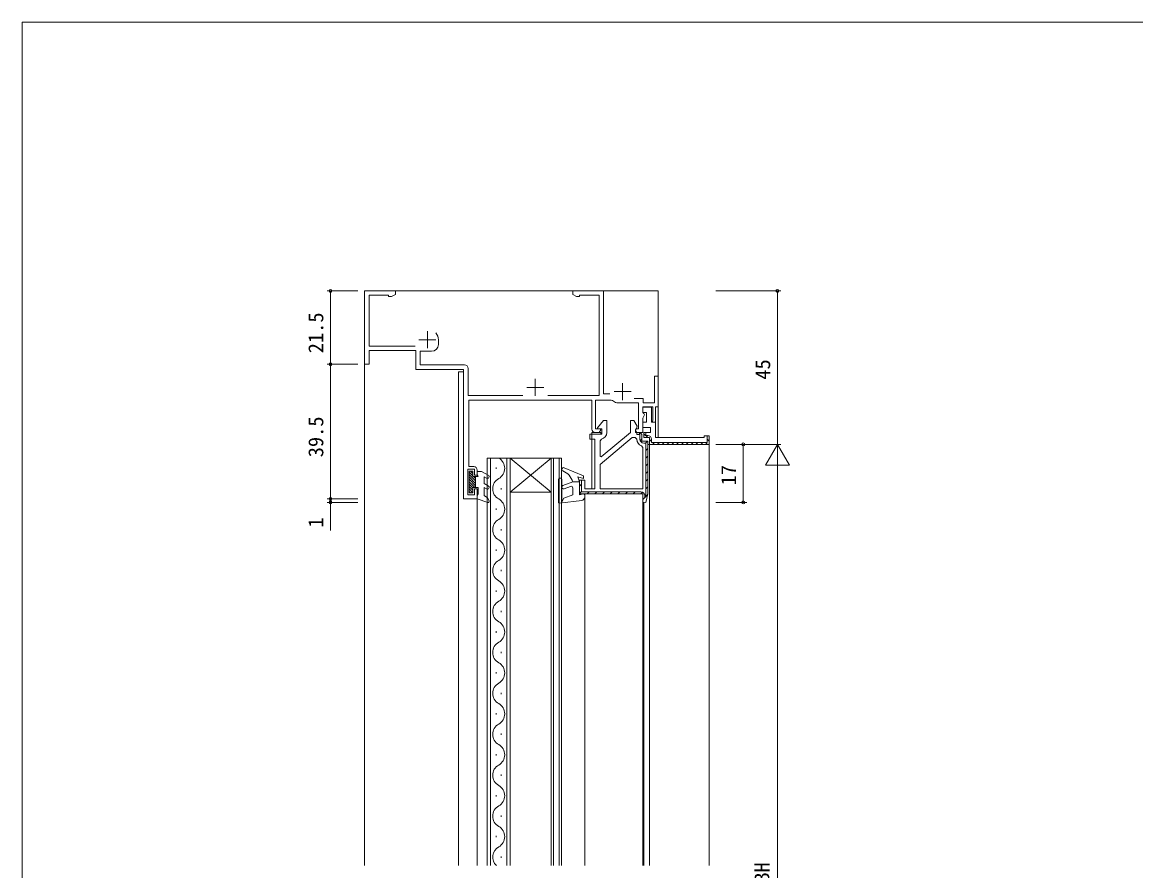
# Model space of a CAD drawing. Units: millimetres on the paper. Extents: x -397 to 397, y -282 to 282.
# Drawn here: x -393.9 to -67.5, y 30.5 to 279.3 of the extents above; entities that cross this region are included whole.
import ezdxf
from ezdxf.enums import TextEntityAlignment as Align

# ---------------------------------------------------------------- set-up
doc = ezdxf.new("R2010")
doc.units = ezdxf.units.MM
for name, color, linetype, lineweight in [('0-1_USER1', 2, 'Continuous', 9), ('0-2_YKK_ZWAK', 4, 'Continuous', 9), ('0-3_YKK_11', 7, 'Continuous', 9), ('0-4_YKK_12', 6, 'Continuous', 9), ('0-6_YKK_D', 7, 'Continuous', 9)]:
    doc.layers.add(name, color=color, linetype=linetype, lineweight=lineweight)
doc.styles.add('ＭＳ ゴシック', font='')
doc.styles.get('ＭＳ ゴシック').set_extended_font_data('MS Gothic')

msp = doc.modelspace()

# ---------------------------------------------------------------- linework, layer by layer
at = {"layer": '0-1_USER1'}
for p, q in [((-293.538, 200.518), (-207.538, 200.518)), ((-293.538, 200.518), (-293.538, 32.02)), ((-207.538, 200.518), (-207.538, 157.518)), ((-264.538, 176.818), (-266.038, 176.818)), ((-264.538, 176.818), (-266.038, 176.818)), ((-266.038, 176.818), (-266.038, 32.02)), ((-264.538, 139.518), (-264.538, 176.818)), ((-210.038, 155.518), (-210.038, 32.02)), ((-257.638, 151.518), (-250.838, 151.518)), ((-257.638, 32.02), (-257.638, 151.518)), ((-256.638, 151.518), (-256.638, 32.02)), ((-251.838, 32.02), (-251.838, 151.518)), ((-238.838, 151.518), (-250.838, 151.518)), ((-238.838, 151.518), (-250.838, 141.518)), ((-250.838, 151.518), (-238.838, 141.518)), ((-250.838, 151.518), (-250.838, 32.02)), ((-238.838, 151.518), (-235.838, 151.518)), ((-238.838, 32.02), (-238.838, 151.518)), ((-238.138, 151.518), (-238.138, 32.02)), ((-236.538, 32.02), (-236.538, 151.518)), ((-235.838, 151.518), (-235.838, 32.02)), ((-254.998, 148.718), (-254.998, 148.318)), ((-253.478, 142.718), (-253.478, 142.318)), ((-238.838, 141.518), (-250.838, 141.518)), ((-229.037, 141.018), (-212.038, 141.018)), ((-229.037, 140.715), (-229.037, 32.02)), ((-212.038, 32.02), (-212.038, 141.018)), ((-260.538, 139.518), (-264.538, 139.518)), ((-260.538, 32.02), (-260.538, 139.518)), ((-211.738, 32.02), (-211.738, 138.56)), ((-254.998, 136.718), (-254.998, 136.318)), ((-253.478, 130.718), (-253.478, 130.318)), ((-254.998, 124.718), (-254.998, 124.318)), ((-253.478, 118.718), (-253.478, 118.318)), ((-254.998, 112.718), (-254.998, 112.318)), ((-253.478, 106.718), (-253.478, 106.318)), ((-254.998, 100.718), (-254.998, 100.318)), ((-253.478, 94.718), (-253.478, 94.318)), ((-254.998, 88.718), (-254.998, 88.318)), ((-253.478, 82.718), (-253.478, 82.318)), ((-254.998, 76.718), (-254.998, 76.318)), ((-253.478, 70.718), (-253.478, 70.318)), ((-254.998, 64.718), (-254.998, 64.318)), ((-253.478, 58.718), (-253.478, 58.318)), ((-254.998, 52.718), (-254.998, 52.318)), ((-253.478, 46.718), (-253.478, 46.318)), ((-254.998, 40.718), (-254.998, 40.318)), ((-253.478, 34.718), (-253.478, 34.318))]:
    msp.add_line(p, q, dxfattribs=at)
for points in [[(-224.338, 158.56), (-224.338, 159.018), (-226.938, 159.018), (-226.938, 142.518)], [(-210.538, 155.518), (-192.538, 155.518), (-192.538, 32.02)]]:
    msp.add_lwpolyline(points, dxfattribs=at)
for centre, start, end in [((-255.914, 148.518), 299.20254, 60.79746), ((-252.561, 142.518), 119.20254, 240.79746), ((-255.914, 136.518), 299.20254, 60.79746), ((-252.561, 130.518), 119.20254, 240.79746), ((-255.914, 124.518), 299.20254, 60.79746), ((-252.561, 118.518), 119.20254, 240.79746), ((-255.914, 112.518), 299.20254, 60.79746), ((-252.561, 106.518), 119.20254, 240.79746), ((-255.914, 100.518), 299.20254, 60.79746), ((-252.561, 94.518), 119.20254, 240.79746), ((-255.914, 88.518), 299.20254, 60.79746), ((-252.561, 82.518), 119.20254, 240.79746), ((-255.914, 76.518), 299.20254, 60.79746), ((-252.561, 70.518), 119.20254, 240.79746), ((-255.914, 64.518), 299.20254, 60.79746), ((-252.561, 58.518), 119.20254, 240.79746), ((-255.914, 52.518), 299.20254, 60.79746), ((-252.561, 46.518), 119.20254, 240.79746), ((-255.914, 40.518), 299.20254, 60.79746), ((-252.561, 34.518), 119.20254, 226.62982)]:
    msp.add_arc(centre, 3.437, start, end, dxfattribs=at)
at = {"layer": '0-2_YKK_ZWAK'}
for p, q in [((-262.938, 147.718), (-261.838, 147.718)), ((-262.938, 141.318), (-262.938, 147.718)), ((-262.938, 147.404), (-261.838, 146.304)), ((-262.545, 147.718), (-261.838, 147.011)), ((-261.838, 146.118), (-261.838, 147.718)), ((-260.538, 146.638), (-260.538, 147.618)), ((-260.538, 147.618), (-259.238, 147.618)), ((-257.288, 146.493), (-259.238, 147.618)), ((-229.337, 146.315), (-235.046, 148.677)), ((-262.938, 146.697), (-261.038, 144.797)), ((-262.938, 145.99), (-261.038, 144.09)), ((-262.938, 145.283), (-261.038, 143.383)), ((-262.938, 144.576), (-261.28, 142.918)), ((-262.938, 143.869), (-261.838, 142.769)), ((-261.838, 146.118), (-260.238, 146.118)), ((-261.652, 146.118), (-261.038, 145.504)), ((-261.038, 142.918), (-261.038, 146.118)), ((-260.538, 146.638), (-260.238, 146.118)), ((-258.538, 146.06), (-257.788, 145.627)), ((-258.538, 144.073), (-258.538, 146.06)), ((-257.288, 143.351), (-258.538, 144.073)), ((-236.737, 145.315), (-236.737, 138.615)), ((-236.037, 145.615), (-236.437, 145.615)), ((-235.737, 138.7), (-235.737, 145.315)), ((-232.537, 144.515), (-235.408, 143.47)), ((-232.537, 144.515), (-230.537, 144.515)), ((-229.337, 145.515), (-231.037, 146.015)), ((-230.537, 144.515), (-231.037, 146.015)), ((-230.537, 140.715), (-230.537, 144.515)), ((-229.337, 146.315), (-229.337, 145.515)), ((-262.938, 143.162), (-261.838, 142.062)), ((-262.938, 142.454), (-261.838, 141.354)), ((-262.938, 141.747), (-262.509, 141.318)), ((-261.838, 141.318), (-262.938, 141.318)), ((-261.838, 141.318), (-261.838, 142.918)), ((-261.838, 142.918), (-260.238, 142.918)), ((-260.538, 140.518), (-260.238, 141.038)), ((-260.538, 139.518), (-260.538, 140.518)), ((-260.238, 141.038), (-260.238, 142.918)), ((-258.538, 142.918), (-257.788, 142.485)), ((-258.538, 140.519), (-258.538, 142.918)), ((-258.538, 140.519), (-257.569, 139.819)), ((-235.116, 139.776), (-232.537, 140.715)), ((-235.066, 142.53), (-233.208, 143.206)), ((-232.537, 140.715), (-232.537, 142.737)), ((-230.537, 140.715), (-229.412, 141.005)), ((-229.037, 140.1), (-229.037, 140.715)), ((-260.538, 139.518), (-257.428, 138.533)), ((-257.078, 138.969), (-257.569, 139.819)), ((-236.401, 138.317), (-229.916, 139.108)), ((-235.737, 138.7), (-235.116, 139.776))]:
    msp.add_line(p, q, dxfattribs=at)
for centre, radius, start, end in [((-235.237, 148.215), 0.5, 67.52282, 247.49174), ((-237.343, 143.134), 5, 16.03395, 67.49174), ((-257.538, 146.06), 0.5, 240.00001, 60.00001), ((-236.437, 145.315), 0.3, 90, 180), ((-236.037, 145.315), 0.3, 0, 90), ((-257.538, 142.918), 0.5, 240.00001, 60.00001), ((-235.237, 143), 0.5, 110, 290), ((-233.037, 142.737), 0.5, 0, 110), ((-229.337, 140.715), 0.3, 0, 104.47751), ((-257.338, 138.819), 0.3, 252.41011, 30.00424), ((-236.437, 138.615), 0.3, 180, 276.9513), ((-230.037, 140.1), 1, 276.9513, 0)]:
    msp.add_arc(centre, radius, start, end, dxfattribs=at)
at = {"layer": '0-3_YKK_11'}
for p, q in [((-277.638, 186.218), (-272.638, 186.218)), ((-275.138, 188.718), (-275.138, 183.718)), ((-271.938, 186.218), (-271.938, 184.818)), ((-243.538, 174.718), (-243.538, 169.718)), ((-217.938, 173.518), (-217.938, 168.518)), ((-246.038, 172.218), (-241.038, 172.218)), ((-220.438, 171.018), (-215.438, 171.018)), ((-220.331, 168.011), (-220.545, 168.226)), ((-215.092, 157.518), (-224.538, 149.592)), ((-213.738, 159.029), (-213.638, 159.018)), ((-213.19, 158.416), (-212.727, 158.878)), ((-212.757, 156.604), (-212.238, 157.123)), ((-211.713, 158.672), (-210.56, 157.518)), ((-210.038, 156.996), (-209.438, 156.396)), ((-193.138, 157.067), (-192.538, 156.467)), ((-211.197, 155.918), (-210.715, 156.401)), ((-211.138, 153.733), (-210.538, 154.333)), ((-210.538, 141.078), (-210.538, 156.018)), ((-210.038, 155.518), (-192.538, 155.518)), ((-210.038, 155.518), (-192.538, 155.518)), ((-209.16, 156.118), (-208.56, 155.518)), ((-207.746, 156.118), (-207.146, 155.518)), ((-206.332, 156.118), (-205.732, 155.518)), ((-204.917, 156.118), (-204.317, 155.518)), ((-203.503, 156.118), (-202.903, 155.518)), ((-202.089, 156.118), (-201.489, 155.518)), ((-200.675, 156.118), (-200.075, 155.518)), ((-199.26, 156.118), (-198.66, 155.518)), ((-197.846, 156.118), (-197.246, 155.518)), ((-196.432, 156.118), (-195.832, 155.518)), ((-195.018, 156.118), (-194.418, 155.518)), ((-193.604, 156.118), (-193.005, 155.52)), ((-211.138, 151.488), (-210.538, 152.088)), ((-211.138, 149.243), (-210.538, 149.843)), ((-211.138, 146.998), (-210.538, 147.598)), ((-230.538, 143.313), (-229.938, 143.913)), ((-211.138, 144.753), (-210.538, 145.353)), ((-230.415, 141.191), (-229.938, 141.668)), ((-228.342, 141.018), (-227.742, 141.618)), ((-226.097, 141.018), (-225.497, 141.618)), ((-223.852, 141.018), (-223.252, 141.618)), ((-221.607, 141.018), (-221.007, 141.618)), ((-219.362, 141.018), (-218.762, 141.618)), ((-217.117, 141.018), (-216.517, 141.618)), ((-214.872, 141.018), (-214.272, 141.618)), ((-212.627, 141.018), (-212.112, 141.533)), ((-211.403, 139.997), (-210.588, 140.812)), ((-211.138, 142.508), (-210.538, 143.108)), ((-212.038, 139.362), (-211.438, 139.962))]:
    msp.add_line(p, q, dxfattribs=at)
for points in [[(-260.538, 148.018), (-260.538, 146.518), (-261.338, 146.518), (-261.338, 148.218), (-263.338, 148.218), (-263.338, 140.718), (-261.338, 140.718), (-261.338, 142.518), (-260.538, 142.518), (-260.538, 139.518), (-264.538, 139.518), (-264.538, 177.518), (-278.538, 177.518), (-278.538, 183.018), (-292.238, 183.018), (-292.238, 179.018), (-293.538, 179.018), (-293.538, 200.518), (-284.538, 200.518), (-284.538, 199.518), (-285.629, 198.888), (-286.538, 198.888), (-286.538, 199.318), (-292.238, 199.318), (-292.238, 184.318), (-278.708, 184.318)], [(-239.872, 169.818), (-224.838, 169.818), (-224.838, 199.318), (-230.538, 199.318), (-230.538, 198.888), (-231.446, 198.888), (-232.538, 199.518), (-232.538, 200.518), (-223.538, 200.518), (-223.538, 170.318), (-221.638, 170.318)], [(-273.938, 182.818), (-277.238, 182.818), (-277.238, 178.818), (-264.238, 178.818)], [(-263.238, 177.818), (-263.238, 169.818), (-247.204, 169.818)], [(-214.555, 169.018), (-211.938, 169.018), (-211.938, 167.718), (-208.538, 167.718), (-208.538, 175.518), (-207.538, 175.518), (-207.538, 166.518), (-208.238, 166.518), (-208.238, 162.018), (-209.038, 162.018), (-209.158, 162.378), (-209.038, 162.618), (-209.038, 166.518), (-212.038, 166.518), (-212.038, 164.918), (-211.738, 164.618), (-211.478, 164.168), (-212.038, 163.199), (-212.038, 159.018), (-213.722, 159.018), (-214.161, 159.778), (-213.964, 160.118), (-213.238, 160.118), (-213.238, 167.718), (-219.623, 167.718)], [(-226.938, 160.018), (-226.938, 168.518), (-263.038, 168.518), (-263.038, 149.018), (-261.538, 149.018)], [(-221.252, 168.518), (-225.838, 168.518), (-225.838, 160.118), (-224.511, 160.118), (-224.314, 159.778), (-224.753, 159.018), (-225.938, 159.018)], [(-192.538, 155.518), (-192.538, 158.018), (-194.038, 158.018), (-194.038, 157.518), (-208.238, 157.518), (-208.238, 162.018), (-209.438, 162.018), (-209.438, 166.418), (-212.038, 166.418), (-212.038, 164.918), (-210.938, 164.918), (-210.938, 162.018), (-212.038, 162.018), (-212.038, 160.518), (-209.738, 160.518), (-209.738, 159.018), (-211.738, 159.018), (-211.738, 157.518), (-210.038, 157.518), (-210.038, 155.518)], [(-222.538, 159.018), (-222.538, 162.518), (-223.538, 162.518), (-225.259, 160.362), (-225.141, 160.118), (-224.038, 160.118), (-224.038, 158.518), (-227.538, 158.518), (-227.538, 157.018), (-226.038, 157.018), (-226.038, 142.518), (-229.038, 142.518), (-229.038, 145.018), (-229.938, 145.018), (-230.538, 145.018), (-230.538, 141.018)], [(-213.238, 159.018), (-214.138, 159.018), (-214.138, 159.752), (-213.888, 160.185), (-213.702, 160.865), (-214.638, 162.518), (-215.638, 162.518), (-215.638, 159.018), (-224.191, 151.841), (-224.538, 152.003), (-224.538, 156.569), (-224.138, 157.059)], [(-230.538, 141.018), (-212.038, 141.018), (-212.038, 138.575), (-211.156, 138.469), (-210.538, 141.018), (-210.538, 141.111), (-210.538, 156.518), (-212.238, 156.518), (-212.238, 158.018)], [(-215.092, 157.518), (-224.538, 149.592), (-224.538, 142.518), (-212.038, 142.518), (-212.038, 154.65), (-212.378, 155.124)], [(-213.738, 157.018), (-214.238, 157.518), (-215.092, 157.518)], [(-213.738, 159.029), (-213.738, 158.418), (-212.838, 158.418), (-212.838, 157.018)], [(-210.538, 158.118), (-211.138, 158.118), (-211.138, 159.018), (-211.738, 159.018), (-211.738, 157.518), (-210.038, 157.518), (-210.038, 155.518)], [(-192.538, 155.518), (-192.538, 158.018), (-193.138, 158.018), (-193.138, 156.118), (-209.438, 156.118), (-209.438, 157.018)], [(-211.738, 155.918), (-211.138, 155.918), (-211.138, 141.111), (-211.138, 141.09), (-211.438, 139.854), (-211.438, 140.518)], [(-212.538, 141.618), (-229.938, 141.618), (-229.938, 145.018)]]:
    msp.add_lwpolyline(points, dxfattribs=at)
for centre, radius, start, end in [((-275.138, 186.218), 3.2, 0.00001, 38.36652), ((-273.938, 184.818), 2, 270.00001, 359.99999), ((-264.238, 177.818), 1, 0.00001, 89.99999), ((-221.252, 167.518), 1, 45.00003, 90.00002), ((-219.623, 168.718), 1, 225.00003, 270.00002), ((-225.938, 160.018), 1, 180.00001, 269.99999), ((-224.538, 159.018), 2, 281.53697, 359.99999), ((-211.738, 157.018), 2, 180, 251.33708), ((-213.238, 158.018), 1, 66.4218, 89.99999), ((-213.238, 158.018), 1, 0.00001, 89.99999), ((-213.238, 158.018), 1, 0.00002, 66.42181), ((-211.738, 157.018), 1.1, 180.00001, 269.99999), ((-210.538, 157.018), 1.1, 0, 90), ((-261.538, 148.018), 1, 0.00001, 89.99999), ((-212.538, 140.518), 1.1, 0.00001, 89.99999)]:
    msp.add_arc(centre, radius, start, end, dxfattribs=at)
at = {"layer": '0-4_YKK_12'}
for p, q in [((-295.538, 200.518), (-304.538, 200.518)), ((-303.538, 200.518), (-303.538, 179.018)), ((-190.638, 200.518), (-171.54, 200.518)), ((-172.54, 155.518), (-172.54, 200.518)), ((-295.538, 179.018), (-304.538, 179.018)), ((-295.538, 179.018), (-304.538, 179.018)), ((-303.538, 179.018), (-303.538, 139.518)), ((-190.638, 155.518), (-181.538, 155.518)), ((-190.638, 155.518), (-171.54, 155.518)), ((-190.638, 155.518), (-171.54, 155.518)), ((-182.538, 155.518), (-182.538, 138.518)), ((-172.54, 155.518), (-176.04, 149.456)), ((-172.54, 155.518), (-169.04, 149.456)), ((-172.54, 155.518), (-172.54, 143.394)), ((-176.04, 149.456), (-169.04, 149.456)), ((-172.54, -87.482), (-172.54, 148.518)), ((-303.538, 139.518), (-303.538, 141.218)), ((-295.538, 139.518), (-304.538, 139.518)), ((-295.538, 139.518), (-304.538, 139.518)), ((-295.538, 138.518), (-304.538, 138.518)), ((-303.538, 139.518), (-303.538, 138.518)), ((-303.538, 138.518), (-303.538, 130.318)), ((-190.638, 138.518), (-181.538, 138.518))]:
    msp.add_line(p, q, dxfattribs=at)
for centre in [(-303.538, 200.518), (-172.54, 200.518), (-303.538, 179.018), (-303.538, 179.018), (-182.538, 155.518), (-303.538, 139.518), (-303.538, 139.518), (-303.538, 138.518), (-182.538, 138.518)]:
    msp.add_circle(centre, 0.425, dxfattribs=at)
at = {"layer": '0-6_YKK_D'}
for p in [(376.092, 279.3), (-393.908, -245.7)]:
    msp.add_line(p, (-393.908, 279.3), dxfattribs=at)

# ---------------------------------------------------------------- texts
at = {"layer": '0-4_YKK_12', "style": 'ＭＳ ゴシック'}
for s, p in [('21.5', (-304.338, 182.248)), ('45', (-173.34, 174.498)), ('39.5', (-304.338, 151.748)), ('17', (-183.338, 143.498)), ('1', (-304.338, 131.118)), ('BH', (-173.54, 26.998))]:
    msp.add_text(s, height=4.399, rotation=90, dxfattribs=at).set_placement(p, align=Align.BOTTOM_LEFT)

doc.saveas('drawing.dxf')
